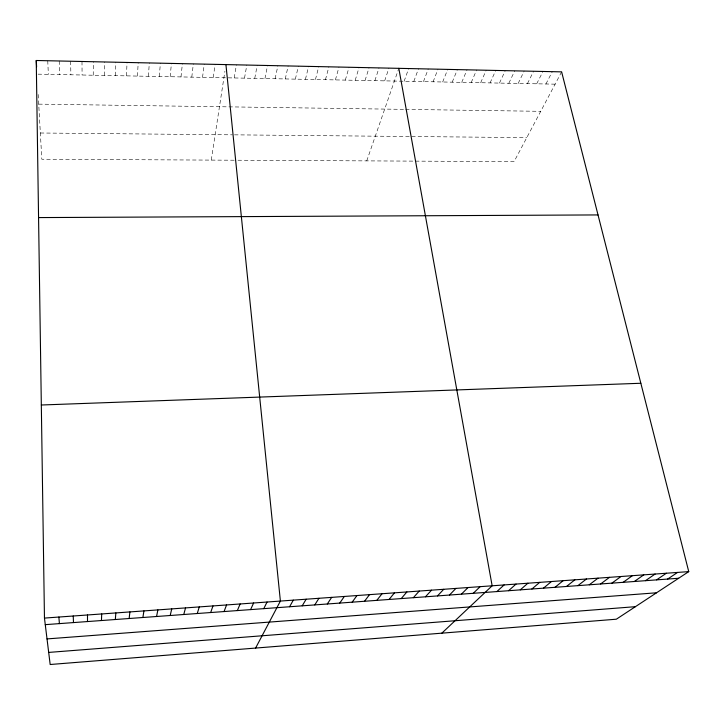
<?xml version="1.0" encoding="UTF-8"?>
<svg xmlns="http://www.w3.org/2000/svg" width="725" height="725" viewBox="0 0 725 725"><rect width="100%" height="100%" fill="white"/><g stroke="black" fill="none" stroke-linecap="round" stroke-linejoin="round"><path stroke-width="0.54" stroke-dasharray="3.62 2.72" d="M93.235 75.219L93.326 61.734M104.346 75.436L104.608 61.978M115.42 75.654L115.846 62.214M126.458 75.862L127.047 62.459M137.442 76.08L138.194 62.703M148.398 76.288L149.314 62.939M159.301 76.506L160.379 63.184M170.176 76.714L171.408 63.419M180.996 76.922L182.392 63.655M191.79 77.131L193.339 63.9M202.538 77.339L204.242 64.135M213.241 77.548L215.108 64.371M211.265 160.098L224.922 71.177M234.229 77.956L236.395 64.824M244.506 78.155L246.826 65.051M254.747 78.354L257.212 65.277M264.96 78.545L267.561 65.504M275.128 78.744L277.883 65.73M285.26 78.943L288.16 65.948M295.356 79.134L298.401 66.174M305.424 79.333L308.605 66.392M315.447 79.523L318.773 66.609M325.443 79.723L328.896 66.827M335.403 79.913L338.992 67.053M345.317 80.103L349.051 67.271M355.205 80.294L359.074 67.488M365.065 80.484L369.07 67.697M374.879 80.674L379.021 67.914M384.667 80.865L388.935 68.132M366.741 160.887L398.451 69.401M404.124 81.245L408.664 68.558M413.812 81.427L418.479 68.766M423.463 81.617L428.257 68.984M433.079 81.807L438 69.192M442.658 81.988L447.706 69.401M452.21 82.17L457.384 69.609M461.725 82.36L467.027 69.818M471.205 82.541L476.633 70.026M480.657 82.722L486.212 70.234M490.073 82.904L495.755 70.443M499.462 83.085L505.262 70.651M508.814 83.266L514.741 70.851M518.139 83.448L524.184 71.059M527.428 83.629L533.591 71.258M536.69 83.81L542.971 71.467M545.916 83.991L552.314 71.666M561.63 71.866L514.07 161.63L235.181 160.216M234.148 160.216L41.823 159.237L38.053 92.383M40.337 133.001L232.344 134.823M234.483 134.841L409.435 136.499M411.7 136.527L526.794 137.614M38.715 104.137L403.517 109.357M405.592 109.393L540.723 111.324M38.053 74.158L555.114 84.163M47.75 60.746L48.348 74.358M59.214 60.991L59.631 74.575M70.624 61.235L70.878 74.793M81.998 61.489L82.079 75.01"/><path stroke-width="1.09" d="M87.498 621.561L87.498 614.981M101.446 620.537L101.708 613.957M115.32 619.522L115.846 612.933M129.132 618.507L129.92 611.918M142.879 617.501L143.931 610.912M156.564 616.495L157.869 609.906M170.185 615.498L171.743 608.9M183.742 614.51L185.546 607.903M197.236 613.522L199.293 606.916M210.667 612.534L212.969 605.928M224.043 611.556L226.581 604.949M237.347 610.586L240.129 603.97M250.596 609.607L253.614 603.001M263.782 608.647L267.036 602.031M255.599 648.068L280.394 601.07L225.928 64.597M289.583 606.752L293.299 600.137M302.207 605.828L306.149 599.213M314.777 604.913L318.937 598.288M327.292 603.998L331.678 597.364M339.753 603.082L344.348 596.457M352.16 602.176L356.972 595.542M364.503 601.27L369.532 594.636M376.801 600.363L382.039 593.739M389.044 599.475L394.491 592.832M401.233 598.578L406.888 591.944M413.368 597.69L419.231 591.056M425.448 596.802L431.52 590.168M437.483 595.923L443.745 589.28M449.464 595.044L455.925 588.41M461.39 594.174L468.051 587.531M473.262 593.304L480.131 586.661M441.833 633.17L492.148 585.791L398.813 68.34M496.87 591.573L504.111 584.93M508.588 590.712L516.028 584.069M520.269 589.86L527.891 583.217M531.887 589.008L539.708 582.365M543.469 588.165L551.471 581.513M554.987 587.313L563.18 580.671M566.47 586.48L574.843 579.828M577.897 585.637L586.452 578.994M589.28 584.803L598.016 578.16M600.617 583.978L609.526 577.327M611.9 583.145L620.99 576.502M623.138 582.329L632.399 575.677M634.33 581.504L643.764 574.862M645.477 580.689L655.083 574.046M656.578 579.873L666.357 573.23M667.625 579.067L677.576 572.424M688.75 571.617L616.341 619.204L50.17 664.508L44.461 618.081L36.25 60.492L561.63 71.866L688.75 571.617L44.461 618.081M48.684 652.418L635.399 606.68M47.016 638.915L656.515 592.796M45.267 624.651L678.636 578.26M41.316 405.003L640.837 383.262M38.561 217.582L598.025 214.926M58.87 617.048L59.405 623.618M36.25 60.492L36.603 66.791M73.225 616.005L73.488 622.585"/></g></svg>
